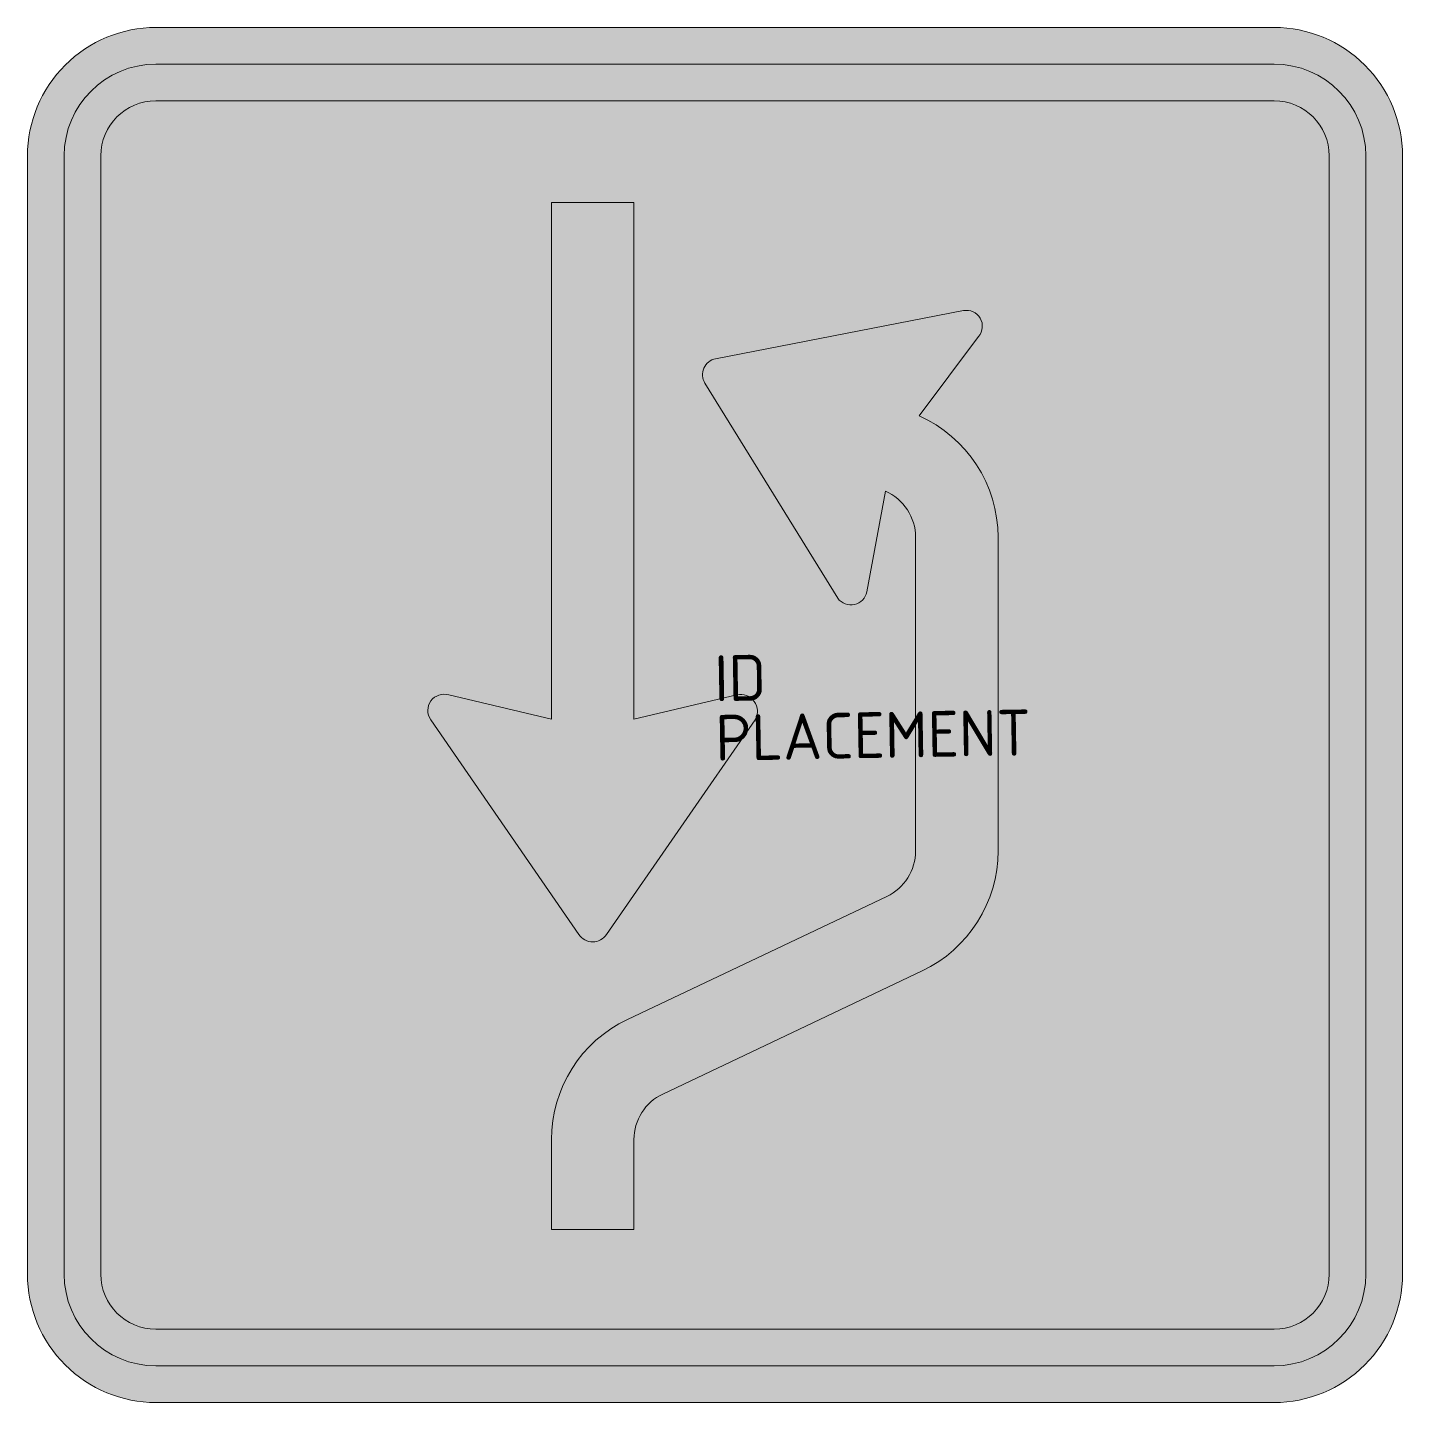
# Model space of a CAD drawing. Extents: x -3.75 to 3.75, y -3.75 to 3.75.
import ezdxf
from ezdxf.enums import TextEntityAlignment as Align

# ---------------------------------------------------------------- set-up
doc = ezdxf.new("R2010")
doc.units = 0
doc.styles.add('NLCS-ISO', font='NLCS-ISO.ttf', dxfattribs={"height": 0.25})

msp = doc.modelspace()

# ---------------------------------------------------------------- hatches: boundary and pattern name
at = {"true_color": 0x005b8c}
h = msp.add_hatch(color=146, dxfattribs=at)
h.dxf.hatch_style = 1
h.paths.add_polyline_path([(3.050000000000002, 3.750000000000001), (-3.050000000000001, 3.75, 0.4142135623730949), (-3.750000000000001, 3.05), (-3.75, -4.440892098500626e-16), (-3.55, -4.440892098500626e-16), (-3.550000000000001, 3.05, -0.4142135623730951), (-3.050000000000001, 3.55), (3.05, 3.550000000000001, -0.414213562373095), (3.55, 3.050000000000001), (3.550000000000001, -4.440892098500626e-16), (3.749999999999999, 4.440892098500626e-16), (3.750000000000001, 3.050000000000001, 0.4142135623730949)])
at = {"true_color": 0xf1f0ea}
h = msp.add_hatch(color=7, dxfattribs=at)
h.dxf.hatch_style = 1
h.paths.add_polyline_path([(3.05, 3.550000000000001), (-3.050000000000001, 3.55, 0.4142135623730951), (-3.550000000000001, 3.05), (-3.550000000000001, 0), (-3.35, 0), (-3.350000000000001, 3.05, -0.4142135623730948), (-3.050000000000001, 3.35), (3.05, 3.350000000000001, -0.4142135623730949), (3.35, 3.050000000000001), (3.350000000000001, 0), (3.55, 4.440892098500626e-16), (3.55, 3.050000000000001, 0.414213562373095)])
at = {"true_color": 0x005b8c}
h = msp.add_hatch(color=146, dxfattribs=at)
h.dxf.hatch_style = 1
edge = h.paths.add_edge_path()
edge.add_line((-3.05, -3.35), (3.050000000000001, -3.35))
edge.add_arc((3.050000000000001, -3.05), 0.2999999999999998, 270, 360)
edge.add_line((3.350000000000001, -3.05), (3.35, 3.050000000000001))
edge.add_arc((3.05, 3.050000000000001), 0.2999999999999998, 0, 90)
edge.add_line((3.05, 3.350000000000001), (-3.050000000000001, 3.35))
edge.add_arc((-3.050000000000001, 3.05), 0.2999999999999998, 90, 180)
edge.add_line((-3.350000000000001, 3.05), (-3.35, -3.050000000000001))
edge.add_arc((-3.05, -3.05), 0.2999999999999998, 180.0000000000001, 270)
at = {"true_color": 0xf1f0ea}
h = msp.add_hatch(color=7, dxfattribs=at)
h.dxf.hatch_style = 1
edge = h.paths.add_edge_path()
edge.add_line((-0.441994319298761, 2.79515178667639), (-0.441994319298761, -0.02230362285085707))
edge.add_line((-0.441994319298761, -0.02230362285085713), (0.119493244622866, 0.1094491585417637))
edge.add_arc((0.1403671995932527, 0.02049114185439254), 0.09137423449231377, -30.84763163238472, 103.20551904210282, ccw=False)
edge.add_line((0.2188150797004887, -0.0263616151161111), (-0.5919915699815086, -1.197974914480105))
edge.add_arc((-0.6669901953228823, -1.146072649307113), 0.09120657286173708, 214.6848958198622, 325.31510418013784, ccw=False)
edge.add_line((-0.7419888206642561, -1.197974914480105), (-1.550774722165384, -0.02636161511611101))
edge.add_arc((-1.477461503611645, 0.02424782879522296), 0.08908503705854712, 73.01955637881503, 214.6180221246044, ccw=False)
edge.add_line((-1.451444639136004, 0.1094491585417637), (-0.8919943192987612, -0.02230362285085714))
edge.add_line((-0.8919943192987612, -0.02230362285085713), (-0.8919943192987612, 2.795151786676389))
edge.add_line((-0.8919943192987612, 2.795151786676389), (-0.441994319298761, 2.79515178667639))
h = msp.add_hatch(color=7, dxfattribs=at)
h.dxf.hatch_style = 1
edge = h.paths.add_edge_path()
edge.add_line((-0.4419943192987611, -2.806270578408409), (-0.4419943192987611, -2.315854623785973))
edge.add_arc((-0.1669943192987612, -2.315854623785973), 0.2749999999999999, 115.3886362896977, 180.0000000000001, ccw=False)
edge.add_line((-0.2849022090471476, -2.067414028200062), (1.129954523335891, -1.395934509250455))
edge.add_arc((0.8191064503628718, -0.7409547572512347), 0.7249999999999999, 295.3886362896977, 360)
edge.add_line((1.544106450362872, -0.7409547572512345), (1.544106450362872, 0.9692370069055407))
edge.add_arc((0.8191064503628718, 0.969237006905541), 0.7249999999999999, 0, 66.10190717005845)
edge.add_line((1.112812037256028, 1.632080901218332), (1.437582062744138, 2.064966459661454))
edge.add_arc((1.372140599330764, 2.121071228350528), 0.08619936312606054, 319.3926060375325, 460.9910717833221)
edge.add_line((1.35570617103241, 2.205689428342283), (0.003428772299557403, 1.943052005765046))
edge.add_arc((0.02035568605702179, 1.856438343994335), 0.08825217739344376, 101.0579454785799, 211.6881538388554)
edge.add_line((-0.05473983333274982, 1.810079851975458), (0.6694631175953772, 0.6369528934581745))
edge.add_arc((0.7414198751817199, 0.6883273286562017), 0.08841440806936379, 215.5254180263331, 349.5785687008207)
edge.add_line((0.8283757885138641, 0.6723343085902909), (0.92932095580684, 1.221184943570522))
edge.add_arc((0.8191064503628714, 0.9692370069055408), 0.2750000000000001, 0, 66.37304965871772, ccw=False)
edge.add_line((1.094106450362871, 0.9692370069055408), (1.094106450362871, -0.7409547572512344))
edge.add_arc((0.8191064503628716, -0.7409547572512346), 0.2749999999999999, -64.61136371030233, 0, ccw=False)
edge.add_line((0.9370143401112581, -0.9893953528371457), (-0.47784239227178, -1.660874871786752))
edge.add_arc((-0.1669943192987615, -2.315854623785973), 0.7249999999999994, 115.3886362896977, 180)
edge.add_line((-0.891994319298761, -2.315854623785973), (-0.891994319298761, -2.806270578408409))
edge.add_line((-0.891994319298761, -2.806270578408409), (-0.4419943192987611, -2.806270578408409))
at = {"true_color": 0x005b8c}
h = msp.add_hatch(color=146, dxfattribs=at)
h.dxf.hatch_style = 1
h.paths.add_polyline_path([(-3.55, -4.440892098500626e-16), (-3.75, 0), (-3.75, -3.050000000000001, 0.414213562373095), (-3.05, -3.75), (3.050000000000001, -3.750000000000001, 0.4142135623730953), (3.750000000000001, -3.050000000000001), (3.75, 0), (3.550000000000001, 4.440892098500626e-16), (3.550000000000001, -3.05, -0.4142135623730951), (3.050000000000001, -3.55), (-3.05, -3.55, -0.4142135623730949), (-3.55, -3.050000000000001)])
at = {"true_color": 0xf1f0ea}
h = msp.add_hatch(color=7, dxfattribs=at)
h.dxf.hatch_style = 1
h.paths.add_polyline_path([(-3.35, 0), (-3.550000000000001, -4.440892098500626e-16), (-3.55, -3.050000000000001, 0.4142135623730949), (-3.05, -3.55), (3.050000000000001, -3.55, 0.4142135623730951), (3.550000000000001, -3.05), (3.550000000000001, 0), (3.350000000000001, -4.440892098500626e-16), (3.350000000000001, -3.049999999999999, -0.4142135623730955), (3.050000000000001, -3.35), (-3.05, -3.35, -0.4142135623730949), (-3.35, -3.05)])

# ---------------------------------------------------------------- linework, layer by layer
at = {"color": 145, "lineweight": 0, "true_color": 0x377daf}
msp.add_lwpolyline([(-3.05, -3.75), (3.050000000000001, -3.75, 0.4142135623730953), (3.750000000000001, -3.05), (3.75, 3.050000000000001, 0.4142135623730953), (3.05, 3.750000000000001), (-3.050000000000001, 3.75, 0.4142135623730953), (-3.750000000000001, 3.05), (-3.75, -3.050000000000001, 0.4142135623730952)], format="xyb", close=True, dxfattribs=at)
at = {"color": 7, "lineweight": 0, "true_color": 0xf1f0ea}
for points in [[(-3.05, -3.55), (3.050000000000001, -3.55, 0.414213562373095), (3.550000000000001, -3.05), (3.55, 3.050000000000001, 0.414213562373095), (3.05, 3.550000000000001), (-3.050000000000001, 3.55, 0.414213562373095), (-3.550000000000001, 3.05), (-3.55, -3.050000000000001, 0.414213562373095)], [(-3.05, -3.35), (3.050000000000001, -3.35, 0.4142135623730948), (3.350000000000001, -3.05), (3.35, 3.050000000000001, 0.4142135623730948), (3.05, 3.350000000000001), (-3.050000000000001, 3.35, 0.4142135623730948), (-3.350000000000001, 3.05), (-3.35, -3.050000000000001, 0.4142135623730943)], [(-0.441994319298761, 2.79515178667639), (-0.441994319298761, -0.02230362285085713), (0.119493244622866, 0.1094491585417637, -0.6622191255648601), (0.2188150797004887, -0.0263616151161111), (-0.5919915699815086, -1.197974914480105, -0.5240670413603185), (-0.7419888206642561, -1.197974914480105), (-1.550774722165384, -0.0263616151161111, -0.7106529340059415), (-1.451444639136004, 0.1094491585417637), (-0.8919943192987612, -0.02230362285085713), (-0.8919943192987612, 2.795151786676389)], [(-0.4419943192987611, -2.806270578408409), (-0.4419943192987611, -2.315854623785973, -0.2896345159649575), (-0.2849022090471476, -2.067414028200062), (1.129954523335891, -1.395934509250455, 0.2896345159649572), (1.544106450362872, -0.7409547572512345), (1.544106450362872, 0.9692370069055408, 0.2966972276366355), (1.112812037256028, 1.632080901218332), (1.437582062744138, 2.064966459661454, 0.7106529340059415), (1.35570617103241, 2.205689428342283), (0.003428772299557431, 1.943052005765046, 0.5240670413603185), (-0.05473983333274982, 1.810079851975458), (0.6694631175953772, 0.6369528934581745, 0.6622191255648601), (0.8283757885138641, 0.6723343085902909), (0.92932095580684, 1.221184943570522), (0.92932095580684, 1.221184943570522, -0.2979849083686673), (1.094106450362871, 0.9692370069055408), (1.094106450362871, -0.7409547572512345, -0.2896345159649572), (0.9370143401112581, -0.9893953528371457), (-0.4778423922717802, -1.660874871786752, 0.2896345159649574), (-0.891994319298761, -2.315854623785973), (-0.891994319298761, -2.806270578408409)]]:
    msp.add_lwpolyline(points, format="xyb", close=True, dxfattribs=at)

# ---------------------------------------------------------------- texts
at = {"style": 'NLCS-ISO'}
msp.add_attdef('ID', text='', height=0.25, rotation=1, dxfattribs=at).set_placement((0, 0), align=Align.BOTTOM_LEFT)
msp.add_attdef('PLACEMENT', text='', height=0.25, rotation=1, dxfattribs=at).set_placement((0, 0), align=Align.TOP_LEFT)

doc.saveas('drawing.dxf')
